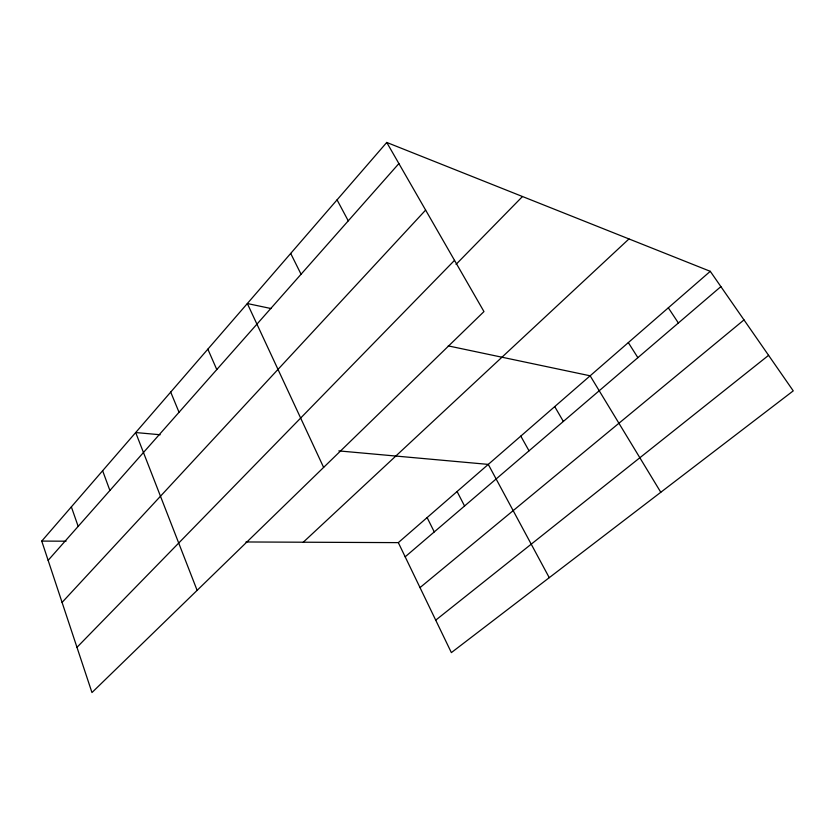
<?xml version="1.0" encoding="UTF-8"?>
<svg xmlns="http://www.w3.org/2000/svg" width="835" height="835" viewBox="0 0 835 835"><rect width="100%" height="100%" fill="white"/><g stroke="black" fill="none" stroke-linecap="round" stroke-linejoin="round"><path stroke-width="1.25" d="M386.751 142.451L483.966 311.58L91.965 692.549L41.75 541.09L386.751 142.451L710.272 271.323L793.25 390.863L451.37 652.615L398.326 542.625L245.949 541.967M48.138 560.348L398.89 163.576M62.082 602.411L425.631 210.086M76.977 647.323L454.522 260.353M456.046 264.371L522.48 196.528M303.272 542.218L628.974 238.946M398.326 542.625L710.272 271.323M405.173 556.82L720.887 286.614M420.015 587.6L743.995 319.909M435.724 620.154L768.586 355.334M41.75 541.09L66.049 541.195M160.184 434.753L135.688 432.54L197.123 590.355M338.833 450.9L488.277 464.396L549.253 577.674M271.083 308.543L247.337 303.543L323.625 467.412M448.249 345.888L590.147 375.802L660.788 492.274M668.324 307.812L678.375 322.988M628.327 342.601L637.867 357.662M554.722 406.603L563.354 421.435M520.8 436.11L529.025 450.817M337.058 199.868L348.258 220.847M457.079 491.533L464.563 505.989M427.113 517.585L434.273 531.916M290.695 253.433L301.059 274.245M207.852 349.166L216.787 369.571M170.705 392.085L179.034 412.281M102.632 470.742L109.896 490.479M71.361 506.876L78.166 526.374"/></g></svg>
